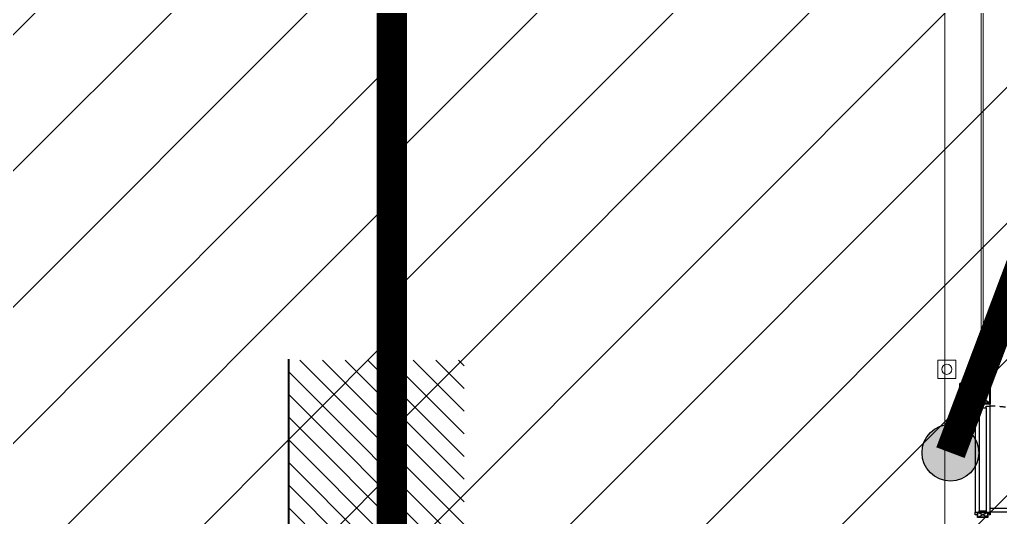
# Model space of a CAD drawing. Header units: millimetres. Extents: x 4739419 to 5837985, y 2291271 to 3446271.
# Drawn here: x 4966949 to 4976662, y 2455991 to 2460916 of the extents above; entities that cross this region are included whole.
import ezdxf

# ---------------------------------------------------------------- set-up
doc = ezdxf.new("R2010")
doc.units = ezdxf.units.MM
doc.linetypes.add('XR-평면도$0$HID', pattern=[2, 1.1, -0.9])
doc.layers.get('0').update_dxf_attribs({"color": 255})
for name, color, linetype, lineweight in [('A-XXXX-SYMB', 9, 'Continuous', 25), ('XR-평면도$0$A-AXIS-LINE', 9, 'Continuous', 15), ('XR-평면도$0$A-CNTL', 9, 'Continuous', 15), ('XR-평면도$0$A-CONC-LIN1', 9, 'Continuous', 40), ('XR-평면도$0$A-DWXM-DOOR', 9, 'Continuous', 25), ('XR-평면도$0$A-ELEV-LIN3', 9, 'Continuous', 18), ('XR-평면도$0$A-SECT-PLAT', 9, 'Continuous', 25), ('XR-평면도$0$A-XXXX-FIN2', 9, 'Continuous', 20), ('XR-평면도$0$A-XXXX-HID', 9, 'Continuous', 18), ('XR-평면도$0$A-XXXX-STL', 9, 'Continuous', 25)]:
    doc.layers.add(name, color=color, linetype=linetype, lineweight=lineweight)
for name, color, linetype in [('HEB-Angle joint', 1, 'Continuous'), ('HEB-Area(PC Topping)', 3, 'Continuous'), ('XR-평면도$0$A-ELEV-PATT', 9, 'Continuous')]:
    doc.layers.add(name, color=color, linetype=linetype)

# ---------------------------------------------------------------- blocks, each defined once
blk = doc.blocks.new('XR-평면도$0$300x200 post')
at = {"layer": 'XR-평면도$0$A-XXXX-STL', "color": 1}
for p, q in [((194, 6), (6, 294)), ((6, 6), (194, 294))]:
    blk.add_line(p, q, dxfattribs=at)
at = {"layer": 'XR-평면도$0$A-XXXX-STL'}
for points in [[(200, 300), (200, 0), (0, 0), (0, 300)], [(194, 294), (194, 6), (6, 6), (6, 294)]]:
    blk.add_lwpolyline(points, close=True, dxfattribs=at)
blk = doc.blocks.new('XR-평면도$0$b1')
at = {"layer": 'XR-평면도$0$A-XXXX-HID'}
blk.add_lwpolyline([(0, 180), (180, 180), (180, 0), (0, 0), (0, 180)], dxfattribs=at)
blk.add_circle((90, 90), 50, dxfattribs=at)
blk = doc.blocks.new('XR-평면도$0$4층 방화셔터 230510')
at = {"color": 1}
for p, q in [((-32922, -1322), (-32828, -1278)), ((-32828, -1322), (-32922, -1278))]:
    blk.add_line(p, q, dxfattribs=at)
at = {"layer": 'XR-평면도$0$A-AXIS-LINE'}
for p, q in [((-32912.2, 111.8), (-32907.6, 111.8)), ((-32909.9, 114.1), (-32909.9, 109.5)), ((-32847.8, 111.8), (-32852.4, 111.8)), ((-32850.1, 114.1), (-32850.1, 109.5)), ((-32912.4, 8.2), (-32907.8, 8.2)), ((-32910.1, 5.9), (-32910.1, 10.5)), ((-32848.1, 8.2), (-32852.7, 8.2)), ((-32850.4, 5.9), (-32850.4, 10.5))]:
    blk.add_line(p, q, dxfattribs=at)
at = {"layer": 'XR-평면도$0$A-DWXM-DOOR', "color": 0}
for points in [[(-32940, -200), (-32950, -200), (-32950, -225), (-32910, -225), (-32910, -240), (-32840, -240), (-32840, -225), (-32800, -225), (-32800, -200), (-32810, -200)], [(-32925, -1300), (-32950, -1300), (-32950, -1275), (-32910, -1275), (-32910, -1260), (-32840, -1260), (-32840, -1275), (-32800, -1275), (-32800, -1300), (-32810, -1300)]]:
    blk.add_lwpolyline(points, dxfattribs=at)
at = {"layer": 'XR-평면도$0$A-DWXM-DOOR', "color": 9}
for points in [[(-32950, -225), (-32950, -1275)], [(-32910, -240), (-32910, -1260)], [(-32840, -240), (-32840, -1260)], [(-32800, -1275), (-32800, -225)]]:
    blk.add_lwpolyline(points, dxfattribs=at)
at = {"layer": 'XR-평면도$0$A-DWXM-DOOR'}
blk.add_lwpolyline([(-32800, -1235), (-31750, -1235), (-31750, -1275), (-32800, -1275)], close=True, dxfattribs=at)
at = {"layer": 'XR-평면도$0$A-DWXM-DOOR', "color": 1, "linetype": 'XR-평면도$0$HID', "ltscale": 50}
blk.add_arc((-32800, -1275), 1050, 0, 90, dxfattribs=at)
at = {"layer": 'XR-평면도$0$A-ELEV-LIN3', "linetype": 'Continuous'}
for p, q in [((-32865.8, 90.9), (-32865.2, 91.6)), ((-32852.8, 80), (-32865.8, 90.9)), ((-32853.8, 82.1), (-32865.2, 91.6)), ((-32853.5, 82.3), (-32853.5, 94.4)), ((-32852.8, 94.7), (-32853.2, 94.7)), ((-32852.5, 80.2), (-32852.5, 94.4))]:
    blk.add_line(p, q, dxfattribs=at)
blk.add_lwpolyline([(-32871.3, 69.5), (-32871.3, 8455.5), (-32888.8, 8455.5), (-32888.8, 69.5)], dxfattribs=at)
blk.add_lwpolyline([(-32871.3, 64.5, -0.414214), (-32873.8, 62), (-32886.3, 62, -0.414214), (-32888.8, 64.5), (-32888.8, 69.5), (-32871.3, 69.5)], format="xyb", close=True, dxfattribs=at)
for centre, radius in [((-32909.9, 111.8), 1.83), ((-32909.9, 111.8), 1.37), ((-32850.1, 111.8), 1.83), ((-32850.1, 111.8), 1.37), ((-32910.1, 8.2), 1.83), ((-32910.1, 8.2), 1.37), ((-32850.4, 8.2), 1.83), ((-32850.4, 8.2), 1.37)]:
    blk.add_circle(centre, radius, dxfattribs=at)
for centre, radius, start, end in [((-32853.7, 82.3), 0.2, 230.16735, 0), ((-32853.2, 94.4), 0.275, 90, 180), ((-32852.8, 94.4), 0.275, 0, 90), ((-32852.7, 80.2), 0.2, 230.16735, 0)]:
    blk.add_arc(centre, radius, start, end, dxfattribs=at)
at = {"layer": 'XR-평면도$0$A-SECT-PLAT'}
for p, q in [((-32895.5, 99.3), (-32897.1, 99.3)), ((-32863, 99.3), (-32864.5, 99.3))]:
    blk.add_line(p, q, dxfattribs=at)
for points in [[(-32895.5, 99.3), (-32895.5, 117.3), (-32915.5, 117.3), (-32915.5, 11.3), (-32844.5, 11.3), (-32844.5, 117.3), (-32864.5, 117.3), (-32864.5, 99.3)], [(-32897.1, 99.3), (-32897.1, 115.8), (-32914, 115.8), (-32914, 12.9), (-32846.1, 12.9), (-32846.1, 115.8), (-32863, 115.8), (-32863, 99.3)]]:
    blk.add_lwpolyline(points, dxfattribs=at)
at = {"layer": 'XR-평면도$0$A-XXXX-FIN2'}
for p, q in [((-32892.5, 120), (-32917.5, 120)), ((-32917.5, 120), (-32917.5, 0)), ((-32893.7, 118.8), (-32916.3, 118.8)), ((-32916.3, 118.8), (-32916.3, 1.2)), ((-32893.7, 48.8), (-32893.7, 118.8)), ((-32892.5, 50), (-32892.5, 120)), ((-32853.4, 81.4), (-32892.5, 114.1)), ((-32853.3, 80.8), (-32892.5, 113.5)), ((-32842.5, 120), (-32867.5, 120)), ((-32867.5, 120), (-32867.5, 95)), ((-32843.7, 118.8), (-32866.3, 118.8)), ((-32866.3, 118.8), (-32866.3, 96.2)), ((-32843.7, 118.8), (-32843.7, 1.2)), ((-32842.5, 120), (-32842.5, 0)), ((-32917.5, 0), (-32842.5, 0)), ((-32916.3, 1.2), (-32881.2, 1.2)), ((-32866.3, 48.8), (-32893.7, 48.8)), ((-32867.5, 50), (-32892.5, 50)), ((-32881.2, 10), (-32878.8, 10)), ((-32881.2, 10), (-32881.2, 1.2)), ((-32880, 10), (-32880, 0)), ((-32878.8, 10), (-32878.8, 1.2)), ((-32878.8, 1.2), (-32843.7, 1.2)), ((-32867.5, 95), (-32852.5, 95)), ((-32852.5, 80), (-32867.5, 80)), ((-32867.5, 80), (-32867.5, 50)), ((-32866.3, 96.2), (-32851.3, 96.2)), ((-32851.3, 78.8), (-32866.3, 78.8)), ((-32866.3, 78.8), (-32866.3, 48.8)), ((-32853.1, 81.6), (-32853.1, 94.4)), ((-32853.1, 94.4), (-32853, 94.4)), ((-32853, 80.9), (-32853, 94.4)), ((-32852.5, 95), (-32852.5, 80)), ((-32851.3, 96.2), (-32851.3, 78.8))]:
    blk.add_line(p, q, dxfattribs=at)
for centre in [(-32853.3, 81.6), (-32853.2, 80.9)]:
    blk.add_arc(centre, 0.2, 230.16735, 0, dxfattribs=at)
at = {"layer": 'XR-평면도$0$A-XXXX-STL'}
for points in [[(-32925, -1275), (-32825, -1275), (-32825, -1325), (-32925, -1325)], [(-32922, -1278), (-32828, -1278), (-32828, -1322), (-32922, -1322)]]:
    blk.add_lwpolyline(points, close=True, dxfattribs=at)
at = {"xscale": -1}
for name, p, rotation in [('XR-평면도$0$b1', (-33320, 50), 270), ('XR-평면도$0$300x200 post', (-32800, 0), 89.99999999999994)]:
    blk.add_blockref(name, p, dxfattribs=dict(at, rotation=rotation))
at = {"rotation": 270}
blk.add_blockref('XR-평면도$0$300x200 post', (-33100, 0), dxfattribs=at)
blk = doc.blocks.new('XR-평면도$0$중심선(210216)')
at = {"layer": 'XR-평면도$0$A-CNTL', "ltscale": 300}
blk.add_lwpolyline([(110000, 206000), (110000, -10000)], dxfattribs=at)
blk = doc.blocks.new('XR-평면도$0$높이')
at = {"layer": 'XR-평면도$0$A-ELEV-PATT'}
h = blk.add_hatch(dxfattribs=at)
h.set_pattern_fill('ANSI31', color=256, scale=50, angle=360, style=0)
h.set_pattern_definition([(45, (-513324.6, -319950.65), (-112.2532, 112.2532), [])])
h.paths.add_polyline_path([(2666.7, 1000), (0, 1000), (0, 0), (-2666.7, 0), (-2666.7, -740.6), (2655.7, -740.6), (2655.7, 1000)])
at = {"layer": 'XR-평면도$0$A-CONC-LIN1'}
blk.add_lwpolyline([(2666.7, 1000), (0, 1000), (0, 0), (-2666.7, 0)], dxfattribs=at)

msp = doc.modelspace()

# ---------------------------------------------------------------- hatches: boundary and pattern name
at = {"layer": 'A-XXXX-SYMB'}
h = msp.add_hatch(color=256, dxfattribs=at)
h.dxf.hatch_style = 1
edge = h.paths.add_edge_path()
edge.add_ellipse((4976167.3, 2456631.4), major_axis=(281.2, 0), ratio=1, start_angle=0, end_angle=360)
at = {"layer": 'HEB-Area(PC Topping)'}
h = msp.add_hatch(dxfattribs=at)
h.set_pattern_fill('ANSI31', color=256, scale=300)
h.set_pattern_definition([(45, (-566477.5, 0), (-673.51921, 673.51921), [])])
h.paths.add_polyline_path([(4932208.8, 2488391.2), (4932208.8, 2491231.7), (4970731.5, 2491257.7), (4970731.5, 2454889.2), (4949708.8, 2454889.2), (4949708.8, 2458391.2), (4947708.8, 2458391.2), (4947708.8, 2454885.2), (4943208.8, 2454885.2), (4943208.8, 2488391.2)])
h.paths.add_polyline_path([(4909558.8, 2488060.8), (4909558.8, 2454891.2), (4932208.8, 2454891.2), (4932208.8, 2488060.8)])
h = msp.add_hatch(dxfattribs=at)
h.set_pattern_fill('ANSI31', color=256, scale=300)
h.set_pattern_definition([(45, (-812053.4, 0), (-673.51921, 673.51921), [])])
h.paths.add_polyline_path([(4970634.5, 2454891.2), (4970634.5, 2491231.7), (5042611.8, 2491231.7), (5042611.8, 2454891.2)])

# ---------------------------------------------------------------- linework, layer by layer
at = {"const_width": 300}
msp.add_lwpolyline([(4976167.3, 2456631.4), (4977141.4, 2459215.2), (4978672.6, 2459215.2)], dxfattribs=at)
at = {"layer": 'A-XXXX-SYMB'}
msp.add_circle((4976167.3, 2456631.4), 281.2, dxfattribs=at)
at = {"layer": 'HEB-Angle joint', "const_width": 300}
msp.add_lwpolyline([(4970634.5, 2491231.7), (4970634.5, 2454889.2), (4949611.8, 2454889.2), (4949611.8, 2458391.2), (4947611.8, 2458391.2), (4947611.8, 2454885.2), (4943111.8, 2454885.2), (4943111.8, 2488391.2), (4932111.8, 2488391.2), (4932111.8, 2491231.7), (4970634.5, 2491257.7)], dxfattribs=at)
msp.add_lwpolyline([(4970634.5, 2491231.7), (5042611.8, 2491231.7), (5042611.8, 2454891.2), (4970634.5, 2454891.2)], close=True, dxfattribs=at)

# ---------------------------------------------------------------- block references
msp.add_blockref('XR-평면도$0$4층 방화셔터 230510', (5009361.8, 2457316.2))
msp.add_blockref('XR-평면도$0$4층 방화셔터 230510', (5009361.8, 2457316.2))
msp.add_blockref('XR-평면도$0$4층 방화셔터 230510', (5009361.8, 2457316.2))
at = {"rotation": 90}
msp.add_blockref('XR-평면도$0$높이', (4970611.8, 2454891.2), dxfattribs=at)
msp.add_blockref('XR-평면도$0$높이', (4970611.8, 2454891.2), dxfattribs=at)
msp.add_blockref('XR-평면도$0$높이', (4970611.8, 2454891.2), dxfattribs=at)
at = {"layer": 'XR-평면도$0$A-CNTL'}
msp.add_blockref('XR-평면도$0$중심선(210216)', (4866111.8, 2336391.2), dxfattribs=at)

doc.saveas('drawing.dxf')
